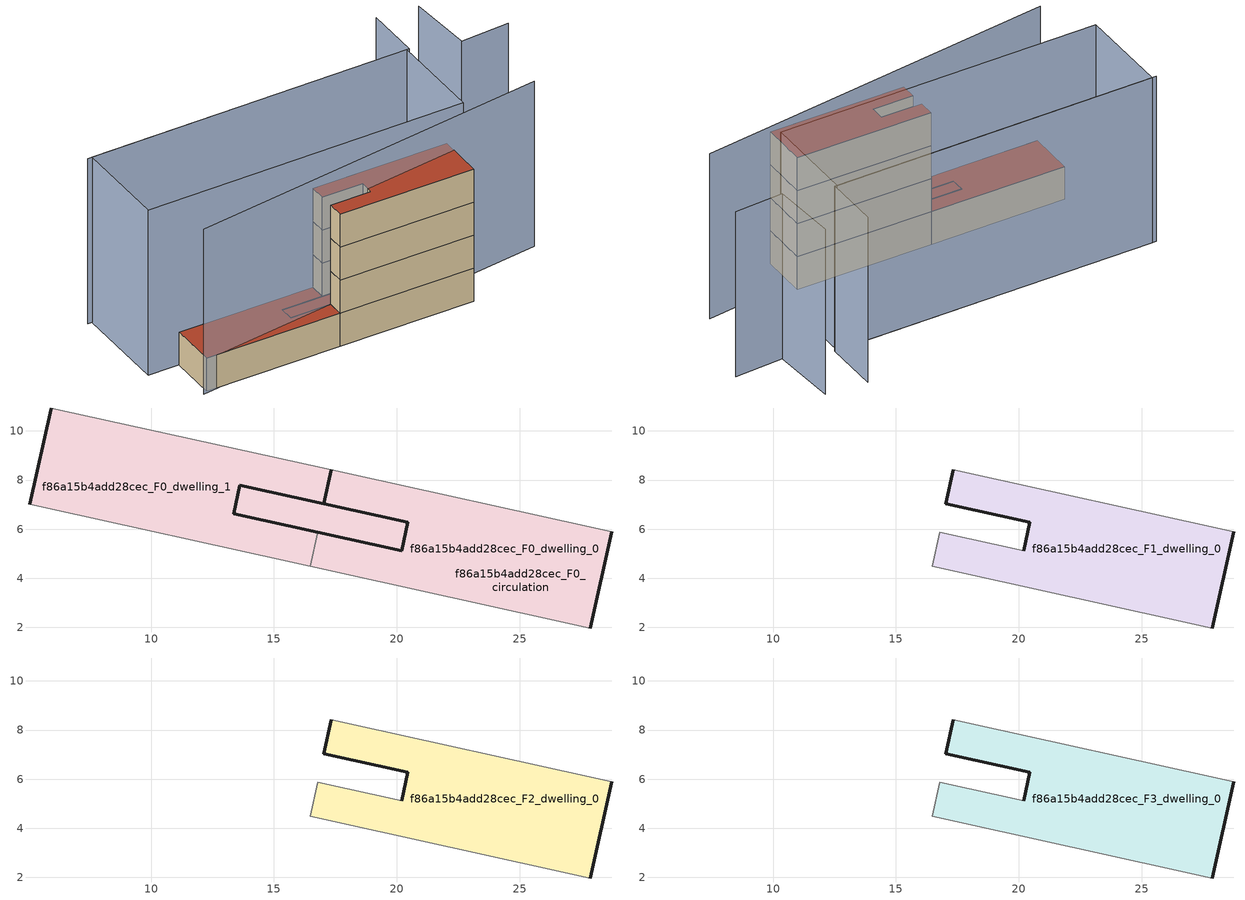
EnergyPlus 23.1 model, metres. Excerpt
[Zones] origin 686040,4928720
f86a15b4add28cec_F0_dwelling_0
 floor ground (EU_floor_Construction): 28.74,5.9 27.88,1.98 16.47,4.49 16.78,5.87 20.2,5.11 20.46,6.29 17.03,7.04 17.34,8.42 z0; 20.46,6.29 20.2,5.11 16.78,5.87 13.35,6.62 13.61,7.8 z0
 wall outside (EU_wall_Construction): 27.88,1.98 28.74,5.9 / 17.34,8.42 17.03,7.04 20.46,6.29 20.2,5.11 z0:3
 wall adiabatic (EU_wall_Construction): 28.74,5.9 17.34,8.42 / 20.2,5.11 16.78,5.87 16.47,4.49 27.88,1.98 z0:3
 roof outside (EU_floor_Construction): 20.2,5.11 20.46,6.29 13.61,7.8 13.35,6.62 16.78,5.87 z3
f86a15b4add28cec_F0_dwelling_1
 floor ground (EU_floor_Construction): 17.34,8.42 17.03,7.04 13.61,7.8 13.35,6.62 16.78,5.87 16.47,4.49 5.07,7.01 5.93,10.93 z0; 20.46,6.29 20.2,5.11 16.78,5.87 13.35,6.62 13.61,7.8 z0
 wall outside (EU_wall_Construction): 16.78,5.87 13.35,6.62 13.61,7.8 17.03,7.04 17.34,8.42 / 5.93,10.93 5.07,7.01 z0:3
 wall adiabatic (EU_wall_Construction): 5.07,7.01 16.47,4.49 16.78,5.87 / 17.34,8.42 5.93,10.93 z0:3
 roof outside (EU_roof_Construction): 20.2,5.11 20.46,6.29 13.61,7.8 13.35,6.62 16.78,5.87 z3; 16.47,4.49 16.78,5.87 13.35,6.62 13.61,7.8 17.03,7.04 17.34,8.42 5.93,10.93 5.07,7.01 z3
f86a15b4add28cec_F0_circulation
 floor ground (EU_floor_Construction): 28.74,5.9 27.88,1.98 16.47,4.49 16.78,5.87 20.2,5.11 20.46,6.29 17.03,7.04 17.34,8.42 z0; 20.46,6.29 20.2,5.11 16.78,5.87 13.35,6.62 13.61,7.8 z0; 17.34,8.42 17.03,7.04 13.61,7.8 13.35,6.62 16.78,5.87 16.47,4.49 5.07,7.01 5.93,10.93 z0
 wall outside (EU_wall_Construction): 13.61,7.8 13.35,6.62 20.2,5.11 20.46,6.29 13.61,7.8 z0:3
 roof outside (EU_roof_Construction): 20.2,5.11 20.46,6.29 13.61,7.8 13.35,6.62 16.78,5.87 z3; 27.88,1.98 28.74,5.9 17.34,8.42 17.03,7.04 20.46,6.29 20.2,5.11 16.78,5.87 16.47,4.49 z3; 16.47,4.49 16.78,5.87 13.35,6.62 13.61,7.8 17.03,7.04 17.34,8.42 5.93,10.93 5.07,7.01 z3
f86a15b4add28cec_F1_dwelling_0
 floor to f86a15b4add28cec_F0_dwelling_0 (EU_floor_Construction): 28.74,5.9 27.88,1.98 16.47,4.49 16.78,5.87 20.2,5.11 20.46,6.29 17.03,7.04 17.34,8.42 z3
 wall outside (EU_wall_Construction): 27.88,1.98 28.74,5.9 / 17.34,8.42 17.03,7.04 20.46,6.29 20.2,5.11 z3:6
 wall adiabatic (EU_wall_Construction): 28.74,5.9 17.34,8.42 / 20.2,5.11 16.78,5.87 16.47,4.49 27.88,1.98 z3:6
f86a15b4add28cec_F2_dwelling_0
 floor to f86a15b4add28cec_F1_dwelling_0 (EU_floor_Construction): 28.74,5.9 27.88,1.98 16.47,4.49 16.78,5.87 20.2,5.11 20.46,6.29 17.03,7.04 17.34,8.42 z6
 wall outside (EU_wall_Construction): 27.88,1.98 28.74,5.9 / 17.34,8.42 17.03,7.04 20.46,6.29 20.2,5.11 z6:9
 wall adiabatic (EU_wall_Construction): 28.74,5.9 17.34,8.42 / 20.2,5.11 16.78,5.87 16.47,4.49 27.88,1.98 z6:9
f86a15b4add28cec_F3_dwelling_0
 floor to f86a15b4add28cec_F2_dwelling_0 (EU_floor_Construction): 28.74,5.9 27.88,1.98 16.47,4.49 16.78,5.87 20.2,5.11 20.46,6.29 17.03,7.04 17.34,8.42 z9
 wall outside (EU_wall_Construction): 27.88,1.98 28.74,5.9 / 17.34,8.42 17.03,7.04 20.46,6.29 20.2,5.11 z9:12
 wall adiabatic (EU_wall_Construction): 28.74,5.9 17.34,8.42 / 20.2,5.11 16.78,5.87 16.47,4.49 27.88,1.98 z9:12
 roof outside (EU_roof_Construction): 27.88,1.98 28.74,5.9 17.34,8.42 17.03,7.04 20.46,6.29 20.2,5.11 16.78,5.87 16.47,4.49 z12
shading: 4.68,6.89 36.14,4.19 / 39.99,11.12 35.82,11.76 / 35.82,11.76 36.68,17.39 / 33.29,18.43 32.28,13.74 / 32.28,13.74 4.72,19.64 / 5.08,19.58 32.06,13.78 / 32.06,13.78 30.34,5.76 / 30.34,5.76 3.35,11.56 / 3.35,11.56 5.08,19.58 z0:15
[Building]
EU S2 Campaign: North Axis=0; Terrain=City; Solar Distribution=FullExterior
[Site:Location]
Bologna: Latitude=44.5; Longitude=11.25; Time Zone=1; Elevation=37
[SizingPeriod:WeatherFileDays]
AnnualSizingPeriod: Begin Month=1; Begin Day of Month=1; End Month=12; End Day of Month=31; Day of Week for Start Day=Monday; Use Weather File Daylight Saving Period=No; Use Weather File Rain and Snow Indicators=No
[MATERIAL]
EU_InternalMass_Material: Roughness=MediumRough; Thickness=0.1; Conductivity=1; Density=1800; Specific Heat=900; Thermal Absorptance=0.9; Solar Absorptance=0.7; Visible Absorptance=0.7
[MATERIAL:NOMASS] Roughness=MediumRough; Thermal Absorptance=0.9; Solar Absorptance=0.7; Visible Absorptance=0.7
Name | Thermal Resistance
EU_wall_NoMass | 0.937881
EU_roof_NoMass | 0.548572
EU_floor_NoMass | 0.71348
[CONSTRUCTION]
EU_wall_Construction: EU_wall_NoMass
EU_roof_Construction: EU_roof_NoMass
EU_floor_Construction: EU_floor_NoMass
EU_InternalMass_Construction: EU_InternalMass_Material
[ZONE] Type=1; Multiplier=1; Ceiling Height=autocalculate; Floor Area=autocalculate; Part of Total Floor Area=Yes
Name | Volume
f86a15b4add28cec_F0_dwelling_0 | 153.404
f86a15b4add28cec_F1_dwelling_0 | 128.072
f86a15b4add28cec_F2_dwelling_0; f86a15b4add28cec_F3_dwelling_0 | 128.073
f86a15b4add28cec_F0_dwelling_1 | 153.405
f86a15b4add28cec_F0_circulation | 281.476
[INTERNALMASS] Construction=EU_InternalMass_Construction
Name | Zone or ZoneList | Surface Area
f86a15b4add28cec_F0_dwelling_0_EU_InternalMass | f86a15b4add28cec_F0_dwelling_0 | 42.6904
f86a15b4add28cec_F0_dwelling_1_EU_InternalMass | f86a15b4add28cec_F0_dwelling_1 | 42.6904
f86a15b4add28cec_F1_dwelling_0_EU_InternalMass | f86a15b4add28cec_F1_dwelling_0 | 93.7922
f86a15b4add28cec_F2_dwelling_0_EU_InternalMass | f86a15b4add28cec_F2_dwelling_0 | 93.7922
f86a15b4add28cec_F3_dwelling_0_EU_InternalMass | f86a15b4add28cec_F3_dwelling_0 | 93.7922
[OTHEREQUIPMENT] Fuel Type=Electricity; Design Level Calculation Method=Watts/Area; Power per Zone Floor Area=1; Fraction Latent=0; Fraction Radiant=0; Fraction Lost=0; Carbon Dioxide Generation Rate=0; EndUse Subcategory=EU_Step8_InternalGains
Name | Zone or ZoneList or Space or SpaceList | Schedule
EU_Step8_InternalGain_f86a15b4add28cec_F0_dwelling_0_f000 | f86a15b4add28cec_F0_dwelling_0 | EU_Step8_GainSchedule_f86a15b4add28cec_F0_dwelling_0_f000
EU_Step8_InternalGain_f86a15b4add28cec_F0_dwelling_1_f000 | f86a15b4add28cec_F0_dwelling_1 | EU_Step8_GainSchedule_f86a15b4add28cec_F0_dwelling_1_f000
EU_Step8_InternalGain_f86a15b4add28cec_F1_dwelling_0_f000 | f86a15b4add28cec_F1_dwelling_0 | EU_Step8_GainSchedule_f86a15b4add28cec_F1_dwelling_0_f000
EU_Step8_InternalGain_f86a15b4add28cec_F2_dwelling_0_f000 | f86a15b4add28cec_F2_dwelling_0 | EU_Step8_GainSchedule_f86a15b4add28cec_F2_dwelling_0_f000
EU_Step8_InternalGain_f86a15b4add28cec_F3_dwelling_0_f000 | f86a15b4add28cec_F3_dwelling_0 | EU_Step8_GainSchedule_f86a15b4add28cec_F3_dwelling_0_f000
[ZONEINFILTRATION:DESIGNFLOWRATE]
EU_Circulation_Infiltration_f86a15b4add28cec_F0_circulation: Zone or ZoneList or Space or SpaceList=f86a15b4add28cec_F0_circulation; Schedule=EU_AlwaysOn; Design Flow Rate Calculation Method=Flow/Area; Flow Rate per Floor Area=0.0005; Constant Term Coefficient=1; Temperature Term Coefficient=0; Velocity Term Coefficient=0; Velocity Squared Term Coefficient=0
[ZONEVENTILATION:DESIGNFLOWRATE] Schedule=EU_AlwaysOn; Design Flow Rate Calculation Method=AirChanges/Hour; Air Changes per Hour=0.687892; Ventilation Type=Natural; Fan Pressure Rise=0; Fan Total Efficiency=1; Constant Term Coefficient=1; Temperature Term Coefficient=0; Velocity Term Coefficient=0; Velocity Squared Term Coefficient=0; Minimum Indoor Temperature=-100; Maximum Indoor Temperature=100; Delta Temperature=-100; Minimum Outdoor Temperature=-100; Maximum Outdoor Temperature=100; Maximum Wind Speed=40
Name | Zone or ZoneList or Space or SpaceList
EU_ConstantAir_f86a15b4add28cec_F0_dwelling_0 | f86a15b4add28cec_F0_dwelling_0
EU_ConstantAir_f86a15b4add28cec_F0_dwelling_1 | f86a15b4add28cec_F0_dwelling_1
EU_ConstantAir_f86a15b4add28cec_F1_dwelling_0 | f86a15b4add28cec_F1_dwelling_0
EU_ConstantAir_f86a15b4add28cec_F2_dwelling_0 | f86a15b4add28cec_F2_dwelling_0
EU_ConstantAir_f86a15b4add28cec_F3_dwelling_0 | f86a15b4add28cec_F3_dwelling_0
[HVACTEMPLATE:THERMOSTAT] Constant Heating Setpoint=20; Constant Cooling Setpoint=50
EU_HeatOnly_f86a15b4add28cec_F0_dwelling_0; EU_HeatOnly_f86a15b4add28cec_F0_dwelling_1; EU_HeatOnly_f86a15b4add28cec_F1_dwelling_0; EU_HeatOnly_f86a15b4add28cec_F2_dwelling_0; EU_HeatOnly_f86a15b4add28cec_F3_dwelling_0
[HVACTEMPLATE:ZONE:IDEALLOADSAIRSYSTEM] System Availability Schedule=EU_AlwaysOn; Maximum Heating Supply Air Temperature=50; Minimum Cooling Supply Air Temperature=13; Maximum Heating Supply Air Humidity Ratio=0.0156; Minimum Cooling Supply Air Humidity Ratio=0.0077; Heating Limit=NoLimit; Cooling Limit=NoLimit; Heating Availability Schedule=EU_AlwaysOn; Cooling Availability Schedule=EU_CoolingOff; Dehumidification Control Type=ConstantSensibleHeatRatio; Cooling Sensible Heat Ratio=0.7; Dehumidification Setpoint=60; Humidification Control Type=None; Humidification Setpoint=30; Outdoor Air Method=None; Outdoor Air Flow Rate per Person=0.00944; Outdoor Air Flow Rate per Zone Floor Area=0; Outdoor Air Flow Rate per Zone=0; Demand Controlled Ventilation Type=None; Outdoor Air Economizer Type=NoEconomizer; Heat Recovery Type=None; Sensible Heat Recovery Effectiveness=0.7; Latent Heat Recovery Effectiveness=0.65
Name | Template Thermostat
f86a15b4add28cec_F0_dwelling_0 | EU_HeatOnly_f86a15b4add28cec_F0_dwelling_0
f86a15b4add28cec_F0_dwelling_1 | EU_HeatOnly_f86a15b4add28cec_F0_dwelling_1
f86a15b4add28cec_F1_dwelling_0 | EU_HeatOnly_f86a15b4add28cec_F1_dwelling_0
f86a15b4add28cec_F2_dwelling_0 | EU_HeatOnly_f86a15b4add28cec_F2_dwelling_0
f86a15b4add28cec_F3_dwelling_0 | EU_HeatOnly_f86a15b4add28cec_F3_dwelling_0
[SIZING:ZONE] Zone Cooling Design Supply Air Temperature Input Method=SupplyAirTemperature; Zone Cooling Design Supply Air Temperature=13; Zone Heating Design Supply Air Temperature Input Method=SupplyAirTemperature; Zone Heating Design Supply Air Temperature=50; Zone Cooling Design Supply Air Humidity Ratio=0.008; Zone Heating Design Supply Air Humidity Ratio=0.008; Cooling Design Air Flow Method=DesignDay; Cooling Design Air Flow Rate=0; Cooling Minimum Air Flow per Zone Floor Area=0.000762; Cooling Minimum Air Flow=0; Cooling Minimum Air Flow Fraction=0.2; Heating Design Air Flow Method=DesignDay; Heating Design Air Flow Rate=0; Heating Maximum Air Flow per Zone Floor Area=0.002032; Heating Maximum Air Flow=0.141576; Heating Maximum Air Flow Fraction=0.3; Account for Dedicated Outdoor Air System=No; Dedicated Outdoor Air System Control Strategy=NeutralSupplyAir; Dedicated Outdoor Air Low Setpoint Temperature for Design=autosize; Dedicated Outdoor Air High Setpoint Temperature for Design=autosize; Zone Load Sizing Method=Sensible Load Only No Latent Load; Zone Latent Cooling Design Supply Air Humidity Ratio Input Method=HumidityRatioDifference; Zone Cooling Design Supply Air Humidity Ratio Difference=0.005; Zone Latent Heating Design Supply Air Humidity Ratio Input Method=HumidityRatioDifference; Zone Humidification Design Supply Air Humidity Ratio Difference=0.005
f86a15b4add28cec_F0_dwelling_0; f86a15b4add28cec_F0_dwelling_1; f86a15b4add28cec_F1_dwelling_0; f86a15b4add28cec_F2_dwelling_0; f86a15b4add28cec_F3_dwelling_0
[SCHEDULE:CONSTANT]
Name | Hourly Value
EU_AlwaysOn | 1
EU_CoolingOff | 0
[SCHEDULE:FILE] Column Number=1; Rows to Skip at Top=0; Number of Hours of Data=8760; Column Separator=Comma; Interpolate to Timestep=No; Minutes per Item=60; Adjust Schedule for Daylight Savings=Yes
Name | File
EU_Step8_GainSchedule_f86a15b4add28cec_F0_dwelling_0_f000 | ../../schedules/f86a15b4add28cec/f86a15b4add28cec_F0_dwelling_0_f000_gain.csv
EU_Step8_GainSchedule_f86a15b4add28cec_F0_dwelling_1_f000 | ../../schedules/f86a15b4add28cec/f86a15b4add28cec_F0_dwelling_1_f000_gain.csv
EU_Step8_GainSchedule_f86a15b4add28cec_F1_dwelling_0_f000 | ../../schedules/f86a15b4add28cec/f86a15b4add28cec_F1_dwelling_0_f000_gain.csv
EU_Step8_GainSchedule_f86a15b4add28cec_F2_dwelling_0_f000 | ../../schedules/f86a15b4add28cec/f86a15b4add28cec_F2_dwelling_0_f000_gain.csv
EU_Step8_GainSchedule_f86a15b4add28cec_F3_dwelling_0_f000 | ../../schedules/f86a15b4add28cec/f86a15b4add28cec_F3_dwelling_0_f000_gain.csv
